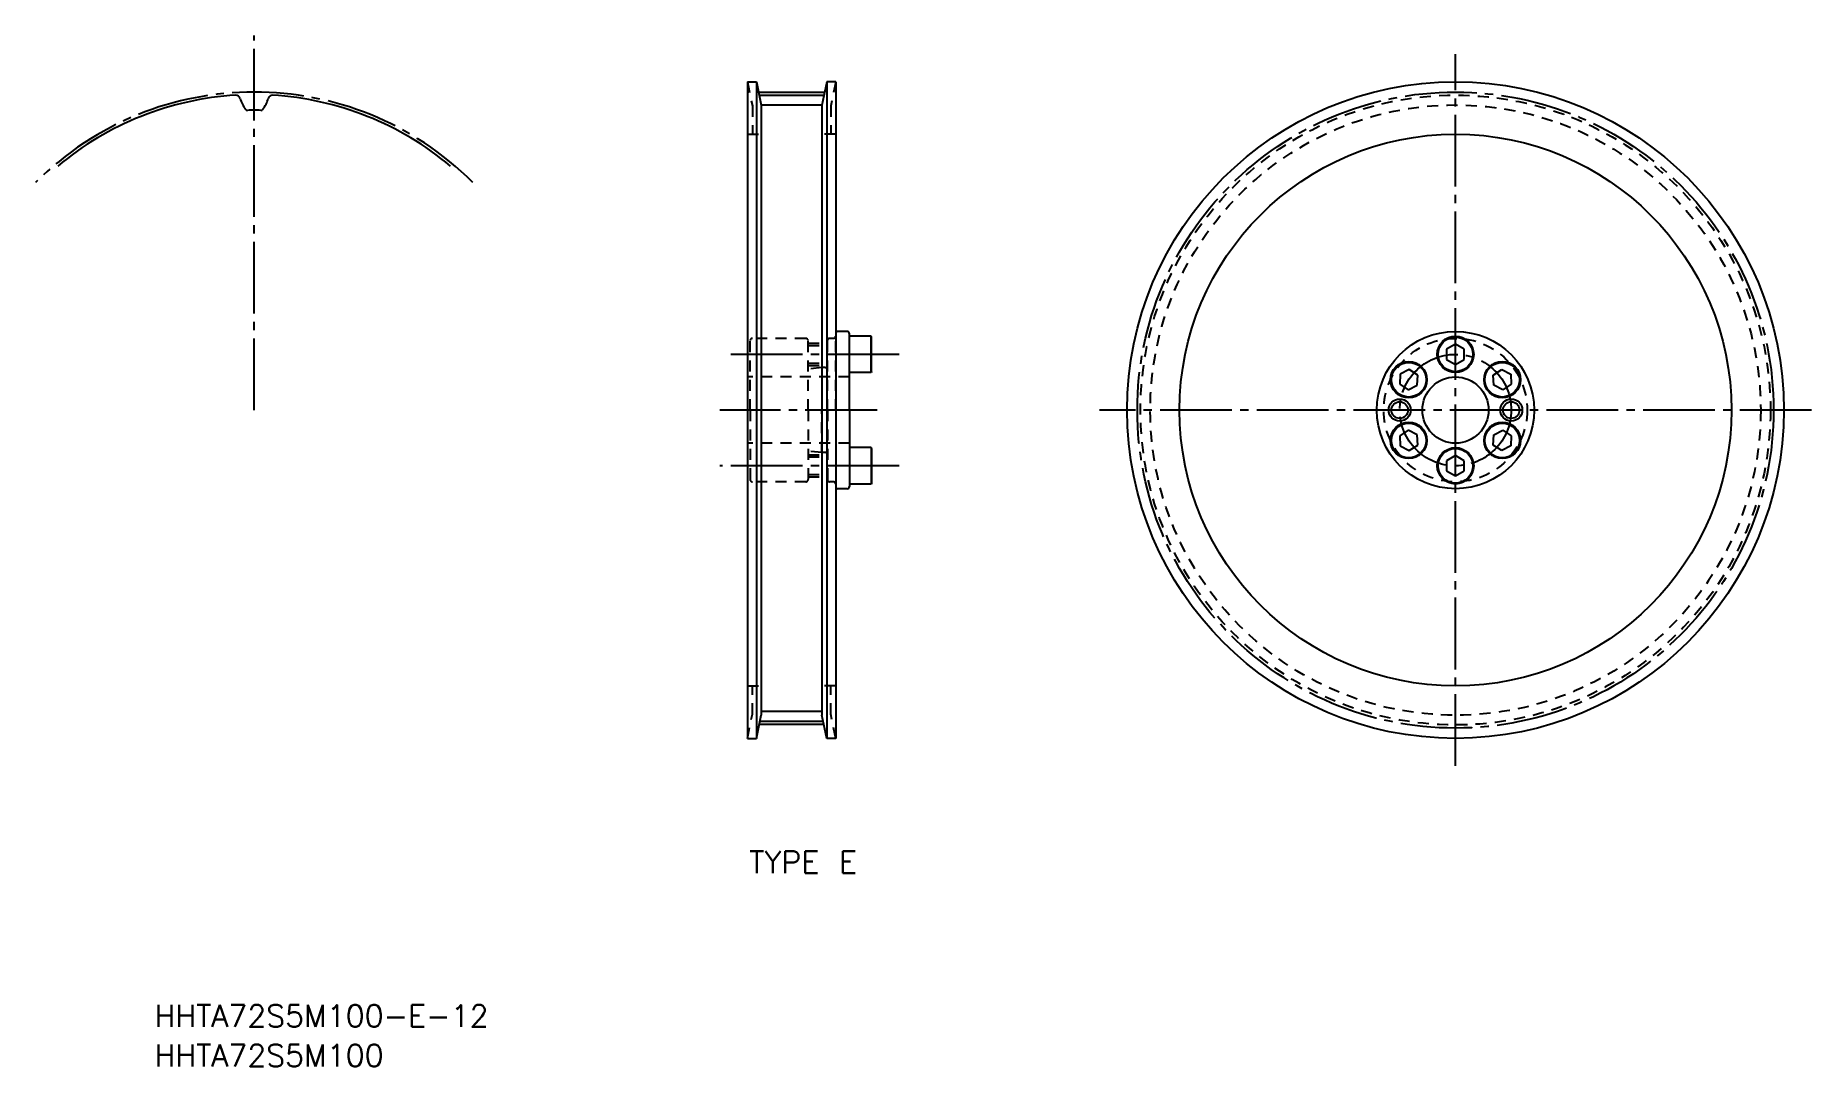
# Model space of a CAD drawing. Extents: x 5 to 327, y -119 to 68.
import ezdxf
from ezdxf.enums import TextEntityAlignment as Align

# ---------------------------------------------------------------- set-up
doc = ezdxf.new("R2010")
doc.units = 0
doc.linetypes.add('CENTER', pattern=[17.5, 13, -1.5, 1.5, -1.5])
doc.linetypes.add('DASHED', pattern=[3.5, 2, -1.5])
doc.layers.get('0').update_dxf_attribs({"linetype": 'CONTINUOUS'})
doc.layers.add('CENTER', color=1, linetype='CENTER')
doc.styles.get("Standard").update_dxf_attribs({"font": 'txt.shx', "bigfont": '@extfont2.shx'})

msp = doc.modelspace()

# ---------------------------------------------------------------- linework, layer by layer
at = {"color": 7, "linetype": 'CONTINUOUS'}
for p, q in [((133.84, 59.69), (133.84, -59.31)), ((133.84, 59.69), (135.47, 59.69)), ((135.47, 59.69), (135.47, -59.31)), ((135.47, 59.69), (136.34, 55.48)), ((148.21, 59.69), (147.34, 55.48)), ((149.84, 59.69), (148.21, 59.69)), ((148.21, 59.69), (148.21, -59.31)), ((149.84, 59.69), (149.84, -59.31)), ((135.97, 57.26), (147.71, 57.26)), ((136.34, 55.48), (136.34, -55.09)), ((147.34, 55.48), (147.34, -55.09)), ((151.94, 14.44), (150.24, 14.44)), ((152.34, 0.19), (152.34, 14.04)), ((152.34, 6.99), (152.34, 13.59)), ((156.25, 13.59), (152.34, 13.59)), ((156.25, 6.99), (156.25, 13.59)), ((156.34, 13.43), (156.25, 13.59)), ((156.34, 7.16), (156.34, 13.43)), ((152.34, 8.29), (152.34, 12.29)), ((262.14, 12.14), (260.54, 11.22)), ((260.54, 11.22), (260.54, 9.37)), ((263.74, 11.22), (262.14, 12.14)), ((262.94, 11.68), (262.94, 11.68)), ((263.34, 11.45), (263.34, 11.45)), ((263.74, 9.37), (263.74, 11.22)), ((156.25, 6.99), (152.34, 6.99)), ((156.34, 7.16), (156.25, 6.99)), ((252.12, 6.7), (252.03, 4.86)), ((253.77, 7.54), (252.12, 6.7)), ((255.32, 6.53), (253.77, 7.54)), ((255.22, 4.69), (255.32, 6.53)), ((260.54, 9.37), (262.14, 8.45)), ((262.14, 8.45), (263.74, 9.37)), ((268.97, 6.53), (270.52, 7.54)), ((269.07, 4.69), (268.97, 6.53)), ((270.52, 7.54), (272.16, 6.7)), ((272.16, 6.7), (272.26, 4.86)), ((252.03, 4.86), (253.58, 3.85)), ((253.58, 3.85), (255.22, 4.69)), ((270.71, 3.85), (269.07, 4.69)), ((272.26, 4.86), (270.71, 3.85)), ((149.84, 0.19), (149.84, -13.66)), ((152.34, 0.19), (152.34, -13.66)), ((253.58, -3.46), (252.03, -4.47)), ((252.03, -4.47), (252.12, -6.31)), ((252.12, -6.31), (253.77, -7.15)), ((255.22, -4.3), (253.58, -3.46)), ((253.77, -7.15), (255.32, -6.14)), ((255.32, -6.14), (255.22, -4.3)), ((268.97, -6.14), (269.07, -4.3)), ((270.52, -7.15), (268.97, -6.14)), ((269.07, -4.3), (270.71, -3.46)), ((272.16, -6.31), (270.52, -7.15)), ((270.71, -3.46), (272.26, -4.47)), ((272.26, -4.47), (272.16, -6.31)), ((152.34, -6.61), (152.34, -13.21)), ((156.25, -6.61), (152.34, -6.61)), ((152.34, -7.91), (152.34, -11.91)), ((156.25, -6.61), (156.25, -13.21)), ((156.34, -6.77), (156.25, -6.61)), ((156.34, -6.77), (156.34, -13.04)), ((262.14, -8.06), (260.54, -8.98)), ((260.54, -8.98), (260.54, -10.83)), ((263.74, -8.98), (262.14, -8.06)), ((263.74, -10.83), (263.74, -8.98)), ((260.54, -10.83), (262.14, -11.75)), ((262.14, -11.75), (263.74, -10.83)), ((151.94, -14.06), (150.24, -14.06)), ((156.25, -13.21), (152.34, -13.21)), ((156.34, -13.04), (156.25, -13.21)), ((135.47, -59.31), (136.34, -55.09)), ((136.12, -56.18), (147.56, -56.18)), ((148.21, -59.31), (147.34, -55.09)), ((133.84, -59.31), (135.47, -59.31)), ((149.84, -59.31), (148.21, -59.31))]:
    msp.add_line(p, q, dxfattribs=at)
at = {"color": 3, "linetype": 'DASHED'}
for p, q in [((133.84, 59.69), (134.74, 55.32)), ((149.84, 59.69), (148.94, 55.32)), ((134.74, 55.32), (134.74, 50.19)), ((148.94, 55.32), (148.94, 50.19)), ((133.84, 50.19), (136.34, 50.19)), ((149.84, 50.19), (147.34, 50.19)), ((144.44, 13.19), (134.74, 13.19)), ((149.43, 13.19), (148.74, 13.19)), ((149.84, 0.19), (149.84, 14.04)), ((134.34, 0.19), (134.34, 12.79)), ((144.84, 0.19), (144.84, 12.79)), ((144.84, 12.29), (148.34, 12.29)), ((144.84, 11.89), (148.34, 11.89)), ((148.34, 0.19), (148.34, 12.79)), ((144.84, 8.69), (148.34, 8.69)), ((144.84, 8.29), (148.34, 8.29)), ((147.34, 7.89), (144.84, 7.64)), ((147.34, 7.89), (147.34, 0.19)), ((147.93, 7.89), (147.34, 7.89)), ((152.34, 6.19), (133.84, 6.19)), ((134.34, 0.19), (134.34, -12.41)), ((144.84, 0.19), (144.84, -12.41)), ((147.34, -7.51), (147.34, 0.19)), ((148.34, 0.19), (148.34, -12.41)), ((152.34, -5.81), (133.84, -5.81)), ((147.34, -7.51), (144.84, -7.26)), ((144.84, -7.91), (148.34, -7.91)), ((144.84, -8.31), (148.34, -8.31)), ((147.93, -7.51), (147.34, -7.51)), ((144.44, -12.81), (134.74, -12.81)), ((144.84, -11.51), (148.34, -11.51)), ((144.84, -11.91), (148.34, -11.91)), ((149.43, -12.81), (148.74, -12.81)), ((133.84, -49.81), (136.34, -49.81)), ((134.74, -54.93), (134.74, -49.81)), ((149.84, -49.81), (147.34, -49.81)), ((148.94, -54.93), (148.94, -49.81)), ((133.84, -59.31), (134.74, -54.93)), ((149.84, -59.31), (148.94, -54.93))]:
    msp.add_line(p, q, dxfattribs=at)
at = {"color": 3, "linetype": 'CONTINUOUS'}
for p, q in [((136.34, 55.49), (147.34, 55.49)), ((136.34, -54.41), (147.34, -54.41))]:
    msp.add_line(p, q, dxfattribs=at)
at = {"color": 7, "linetype": 'CONTINUOUS'}
for centre, radius in [((262.14, 0.19), 59.5), ((262.14, 0.19), 50), ((262.14, 0.19), 14.25), ((262.14, 10.29), 3.3), ((262.14, 10.29), 3.14), ((253.67, 5.7), 3.3), ((253.67, 5.7), 3.14), ((270.62, 5.7), 3.3), ((270.62, 5.7), 3.14), ((262.14, 0.19), 6), ((252.04, 0.19), 1.5), ((272.24, 0.19), 1.5), ((253.67, -5.31), 3.3), ((253.67, -5.31), 3.14), ((270.62, -5.31), 3.3), ((270.62, -5.31), 3.14), ((262.14, -9.91), 3.3), ((262.14, -9.91), 3.14)]:
    msp.add_circle(centre, radius, dxfattribs=at)
at = {"color": 3, "linetype": 'DASHED'}
for radius in [57.07, 55.3, 13]:
    msp.add_circle((262.14, 0.19), radius, dxfattribs=at)
at = {"color": 3}
for centre in [(252.04, 0.19), (272.24, 0.19)]:
    msp.add_circle(centre, 2, dxfattribs=at)
at = {"color": 7, "linetype": 'CONTINUOUS'}
for centre, radius, start, end in [((44.48, 2.02), 55.34, 93.4319, 130), ((41.21, 56.51), 0.75, 14.0967, 93.4319), ((47.08, 57.98), 5.3, 194.0967, 218.7899), ((41.88, 57.98), 5.3, 321.2101, 345.9033), ((47.74, 56.51), 0.75, 86.5681, 165.9033), ((44.48, 2.02), 55.34, 50, 86.5681), ((43.26, 54.91), 0.4, 218.7899, 271.3205), ((44.48, 2.02), 52.51, 90, 91.3205), ((44.48, 2.02), 52.51, 88.6795, 90), ((45.7, 54.91), 0.4, 268.6795, 321.2101), ((150.24, 14.04), 0.4, 89.9999, 179.9999), ((151.94, 14.04), 0.4, 359.9999, 89.9999), ((150.24, -13.66), 0.4, 179.9999, 269.9999), ((151.94, -13.66), 0.4, 269.9999, 359.9999)]:
    msp.add_arc(centre, radius, start, end, dxfattribs=at)
at = {"color": 3, "linetype": 'DASHED'}
for centre, radius, start, end in [((134.74, 12.79), 0.4, 89.9999, 179.9999), ((144.44, 12.79), 0.4, 359.9999, 89.9999), ((148.74, 12.79), 0.4, 89.9999, 179.9999), ((149.43, 13.6), 0.41, 269.9999, 359.9999), ((147.93, 8.3), 0.41, 269.9999, 359.9999), ((147.93, -7.92), 0.41, 359.9999, 89.9999), ((134.74, -12.41), 0.4, 179.9999, 269.9999), ((144.44, -12.41), 0.4, 269.9999, 359.9999), ((148.74, -12.41), 0.4, 179.9999, 269.9999), ((149.43, -13.22), 0.41, 359.9999, 89.9999)]:
    msp.add_arc(centre, radius, start, end, dxfattribs=at)
at = {"layer": 'CENTER', "color": 1, "linetype": 'CENTER'}
for p, q in [((44.48, 0.19), (44.48, 68.08)), ((262.14, -64.31), (262.14, 64.69)), ((135.86, 57.83), (147.82, 57.83)), ((161.34, 10.29), (129.34, 10.29)), ((157.34, 0.19), (128.84, 0.19)), ((326.64, 0.19), (197.64, 0.19)), ((161.34, -9.91), (128.84, -9.91)), ((136, -56.76), (147.68, -56.76))]:
    msp.add_line(p, q, dxfattribs=at)
for radius in [57.64, 10.1]:
    msp.add_circle((262.14, 0.19), radius, dxfattribs=at)
msp.add_arc((44.48, 1.81), 56.03, 45, 135, dxfattribs=at)

# ---------------------------------------------------------------- texts
at = {"color": 7, "linetype": 'CONTINUOUS'}
msp.add_text('TYPE E', height=4, dxfattribs=at).set_placement((143.95, -81.74), align=Align.MIDDLE_CENTER)
for s, p in [('HHTA72S5M100-E-12', (26.43, -111.63)), ('HHTA72S5M100', (26.43, -118.79))]:
    msp.add_text(s, height=4, dxfattribs=at).set_placement(p)

doc.saveas('drawing.dxf')
